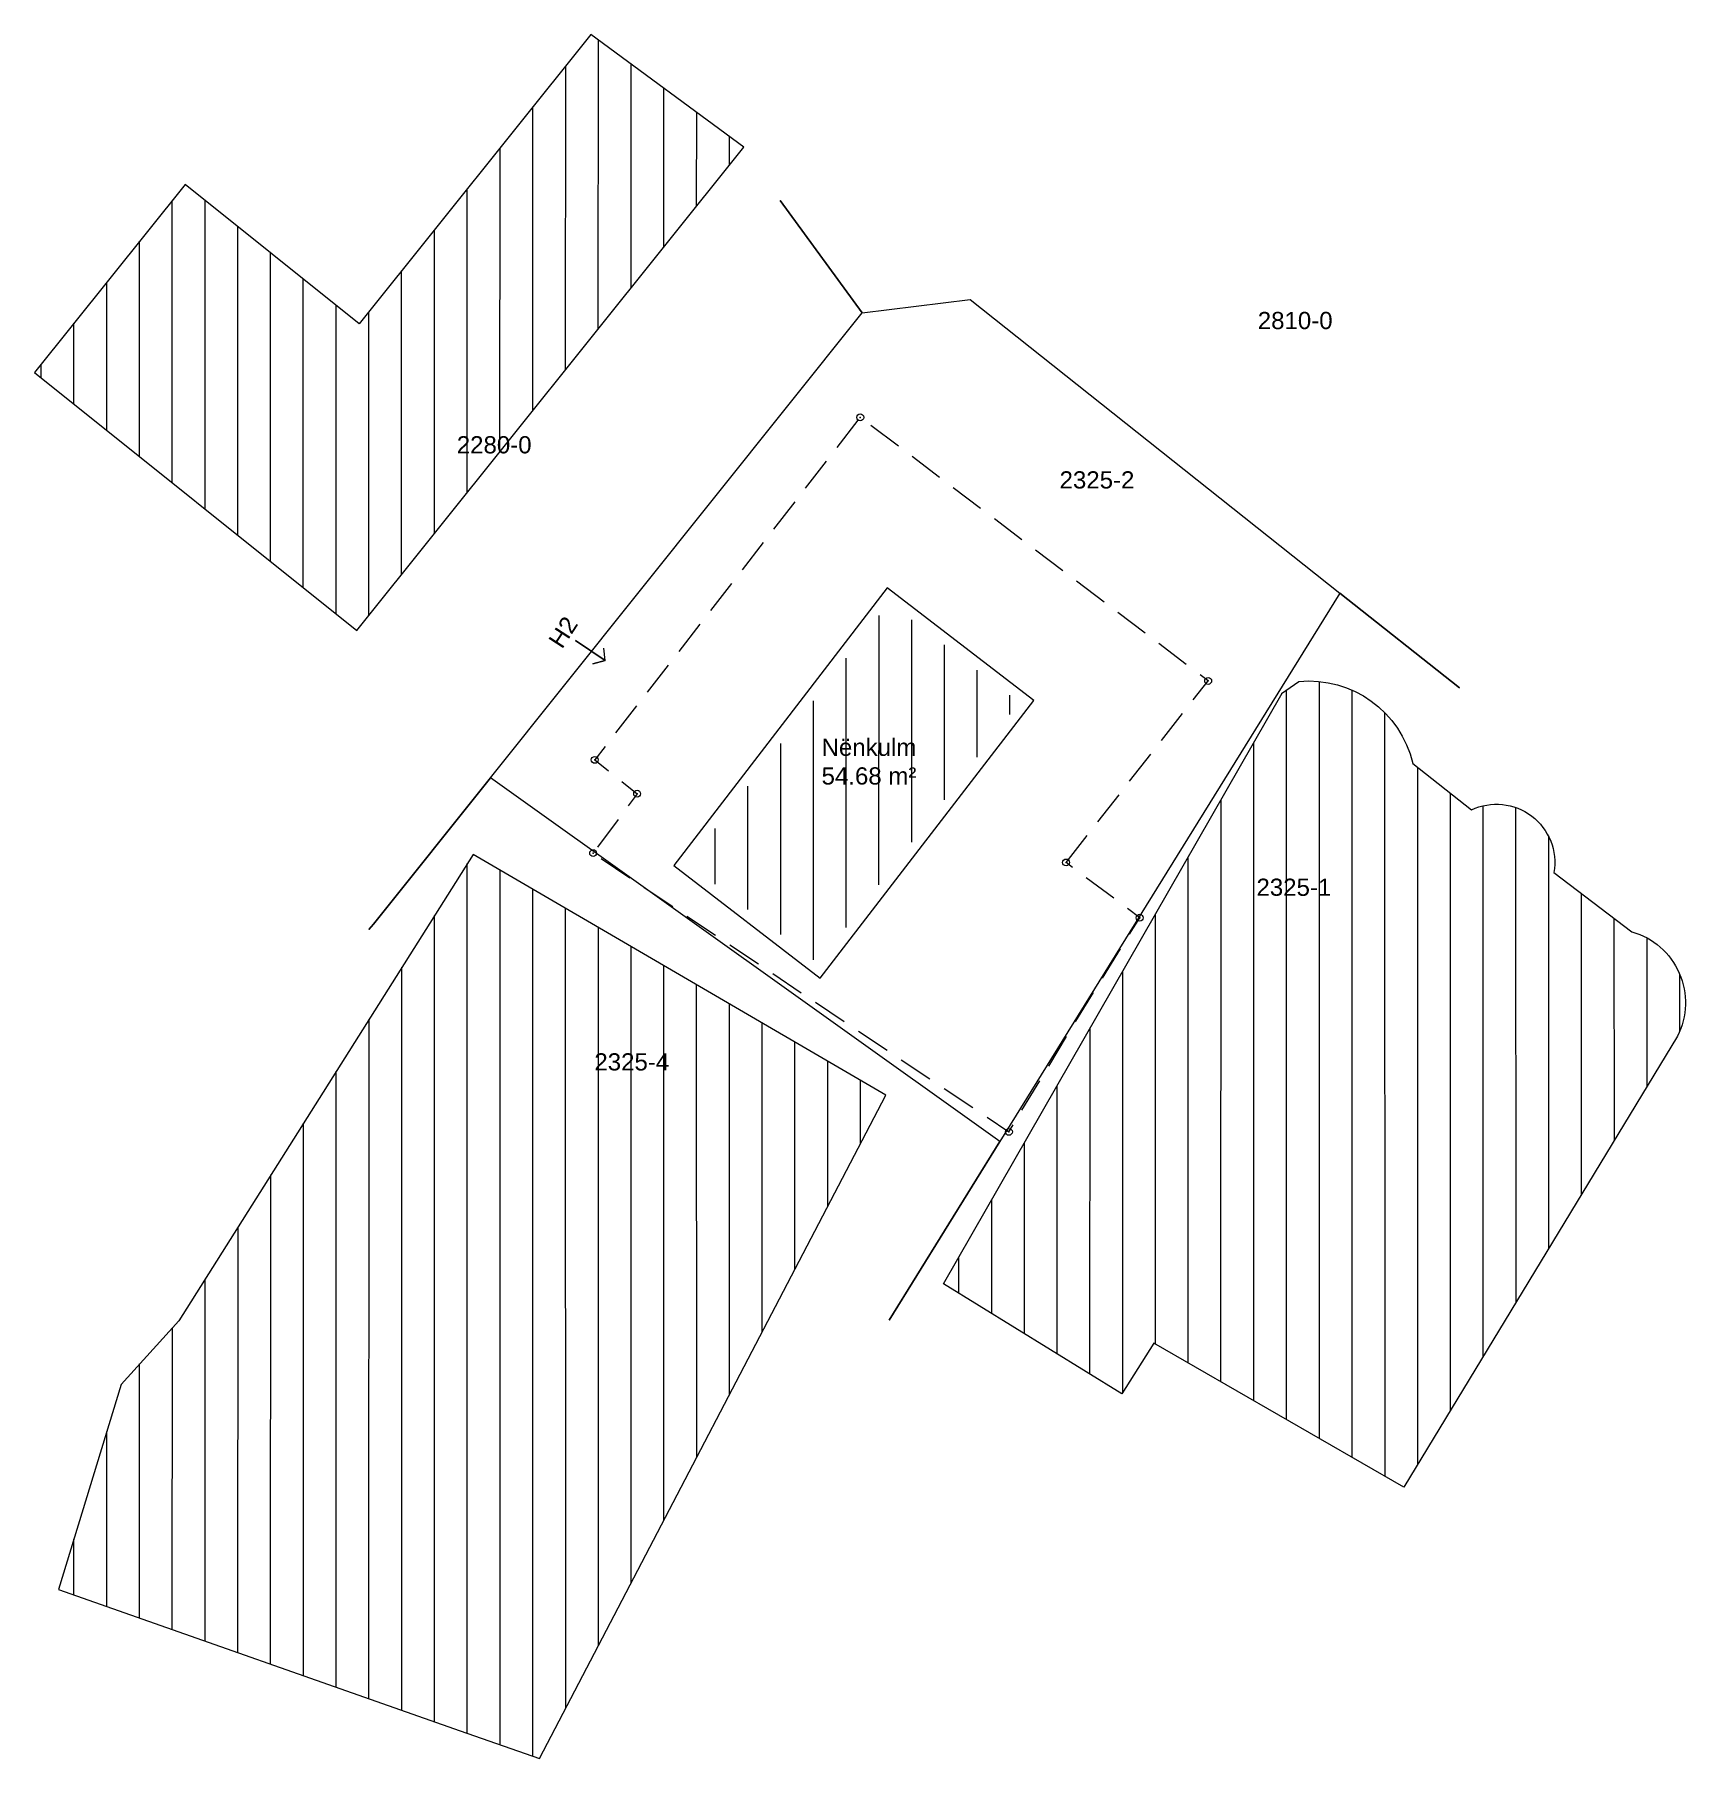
# Model space of a CAD drawing. Header units: metres. Extents: x 7512487.3 to 7512535.3, y 4692016.5 to 4692066.6.
import ezdxf

# ---------------------------------------------------------------- set-up
doc = ezdxf.new("R2010")
doc.units = ezdxf.units.M
doc.header["$PDMODE"] = 32
doc.header["$PDSIZE"] = 0.2
doc.linetypes.add('DASHED', pattern=[0.75, 0.5, -0.25])
for name, color, linetype, lineweight in [('Etazha', 7, 'Continuous', 0), ('hash ndertesa fqinje', 30, 'Continuous', 0), ('hyrjet', 54, 'Continuous', 0), ('kati 1hash', 1, 'Continuous', 0), ('ndertesa fqinje', 30, 'Continuous', 0), ('nenkulm hash', 1, 'Continuous', 0), ('Nenkulmi', 1, 'Continuous', 0), ('nr parc fqinje', 8, 'Continuous', 0), ('parc fqinje', 8, 'Continuous', 0), ('Parcela kadastrale', 7, 'Continuous', 0), ('Perdhesa', 7, 'Continuous', 0)]:
    doc.layers.add(name, color=color, linetype=linetype, lineweight=lineweight)
doc.styles.get("Standard").update_dxf_attribs({"font": 'arial.ttf'})

msp = doc.modelspace()

# ---------------------------------------------------------------- hatches: boundary and pattern name
at = {"layer": 'hash ndertesa fqinje'}
h = msp.add_hatch(dxfattribs=at)
h.set_pattern_fill('ANSI31', color=256, scale=0.3, angle=45)
h.paths.add_polyline_path([(7512535.075, 4692037.481, 0.471019), (7512533.749, 4692040.515), (7512531.482, 4692042.241, 0.606805), (7512529.084, 4692044.06), (7512527.377, 4692045.406, 0.375223), (7512524.072, 4692047.793), (7512523.589, 4692047.462), (7512513.737, 4692030.281), (7512518.922, 4692027.081), (7512519.856, 4692028.551), (7512527.122, 4692024.369)])
h.paths.add_polyline_path([(7512512.06, 4692035.765), (7512500.064, 4692042.763), (7512491.512, 4692029.208), (7512489.835, 4692027.357), (7512488.02, 4692021.398), (7512499.695, 4692017.29), (7512501.995, 4692016.481)])
h.paths.add_polyline_path([(7512507.937, 4692063.324), (7512503.49, 4692066.6), (7512496.753, 4692058.189), (7512491.694, 4692062.24), (7512487.318, 4692056.777), (7512496.684, 4692049.275)])
at = {"layer": 'nenkulm hash'}
h = msp.add_hatch(dxfattribs=at)
h.set_pattern_fill('ANSI31', color=256, scale=0.3, angle=45)
h.set_pattern_definition([(90, (-28.9937, -28.0395), (-0.9525, 2e-16), [])])
h.paths.add_polyline_path([(7512512.16, 4692050.092), (7512506.321, 4692042.498), (7512510.103, 4692039.59), (7512515.943, 4692047.184)])
h.paths.add_polyline_path([(7512510.017, 4692044.517), (7512513.445, 4692044.517), (7512513.445, 4692046.383), (7512510.017, 4692046.383)], flags=24)

# ---------------------------------------------------------------- linework, layer by layer
at = {"layer": 'hyrjet', "lineweight": 15, "flags": 128}
msp.add_lwpolyline([(7512503.907, 4692048.399), (7512503.044, 4692048.982), (7512503.907, 4692048.399), (7512503.55, 4692048.303), (7512503.907, 4692048.399), (7512503.867, 4692048.759)], dxfattribs=at)
at = {"layer": 'kati 1hash'}
for p in [(7512511.319, 4692055.47, 620.03), (7512521.432, 4692047.808, 620.03), (7512503.603, 4692045.513, 620.03), (7512504.835, 4692044.527, 620.03), (7512503.555, 4692042.801, 620.03), (7512517.301, 4692042.529, 620.03), (7512519.442, 4692040.922, 620.03), (7512515.64, 4692034.698, 620.03)]:
    msp.add_point(p, dxfattribs=at)
at = {"layer": 'ndertesa fqinje', "flags": 128}
for points in [[(7512496.753, 4692058.189), (7512491.694, 4692062.24), (7512487.318, 4692056.777), (7512496.684, 4692049.275), (7512507.937, 4692063.324), (7512503.49, 4692066.6)], [(7512512.06, 4692035.765), (7512500.064, 4692042.763), (7512491.512, 4692029.208), (7512489.835, 4692027.357), (7512488.02, 4692021.398), (7512499.695, 4692017.29), (7512501.995, 4692016.481)]]:
    msp.add_lwpolyline(points, close=True, dxfattribs=at)
msp.add_lwpolyline([(7512523.561, 4692047.443), (7512524.072, 4692047.793, -0.375223), (7512527.377, 4692045.406), (7512529.084, 4692044.06, -0.606805), (7512531.482, 4692042.241), (7512533.749, 4692040.515, -0.471019), (7512535.075, 4692037.481), (7512527.122, 4692024.369), (7512519.856, 4692028.551), (7512518.922, 4692027.081), (7512513.737, 4692030.281), (7512523.58, 4692047.447)], format="xyb", dxfattribs=at)
at = {"layer": 'Nenkulmi', "elevation": 633, "flags": 128}
msp.add_lwpolyline([(7512505.9, 4692042.443), (7512510.158, 4692039.169), (7512516.363, 4692047.239), (7512512.105, 4692050.513)], close=True, dxfattribs=at)
at = {"layer": 'parc fqinje'}
for points in [[(7512508.996, 4692061.777), (7512511.371, 4692058.508)], [(7512511.371, 4692058.508), (7512508.996, 4692061.777)], [(7512525.263, 4692050.362), (7512528.735, 4692047.605)], [(7512528.735, 4692047.605), (7512525.263, 4692050.362)], [(7512500.569, 4692044.993), (7512497.17, 4692040.74), (7512497.039, 4692040.577)], [(7512497.039, 4692040.577), (7512497.17, 4692040.74), (7512500.569, 4692044.993)], [(7512512.163, 4692029.223), (7512515.38, 4692034.419)], [(7512515.38, 4692034.419), (7512512.163, 4692029.223)]]:
    msp.add_lwpolyline(points, dxfattribs=at)
at = {"layer": 'Parcela kadastrale', "flags": 128}
msp.add_lwpolyline([(7512525.263, 4692050.362), (7512515.38, 4692034.419), (7512500.569, 4692044.993), (7512511.371, 4692058.508), (7512514.511, 4692058.898), (7512525.263, 4692050.362)], dxfattribs=at)
at = {"layer": 'Perdhesa', "linetype": 'DASHED', "ltscale": 2, "elevation": 620.03, "flags": 128}
msp.add_lwpolyline([(7512517.301, 4692042.529), (7512521.432, 4692047.808), (7512511.319, 4692055.47), (7512503.603, 4692045.513), (7512504.835, 4692044.527), (7512503.555, 4692042.801), (7512515.64, 4692034.698), (7512517.588, 4692037.918), (7512519.442, 4692040.922)], close=True, dxfattribs=at)

# ---------------------------------------------------------------- texts
at = {"layer": 'Etazha', "insert": (7512517.113, 4692053.902), "char_height": 0.5, "attachment_point": 1}
msp.add_mtext_dynamic_manual_height_columns('2325-2', width=2.42608, gutter_width=0.935, heights=[0], dxfattribs=at)
at = {"layer": 'hyrjet', "lineweight": 15}
msp.add_text('H2', height=0.5, rotation=57.1245, dxfattribs=at).set_placement((7512502.651, 4692048.714))
at = {"layer": 'nenkulm hash', "insert": (7512510.195, 4692046.129), "char_height": 0.5, "attachment_point": 1}
msp.add_mtext_dynamic_manual_height_columns('Nënkulm\\P54.68 m²', width=2.89353, gutter_width=0.935, heights=[0], dxfattribs=at)
at = {"layer": 'nr parc fqinje', "char_height": 0.5, "attachment_point": 1}
for s, insert in [('2810-0', (7512522.874, 4692058.535)), ('2280-0', (7512499.592, 4692054.922)), ('2325-1', (7512522.836, 4692042.06)), ('2325-4', (7512503.592, 4692036.983))]:
    msp.add_mtext_dynamic_manual_height_columns(s, width=1.70865, gutter_width=0.935, heights=[0], dxfattribs=dict(at, insert=insert))

doc.saveas('drawing.dxf')
